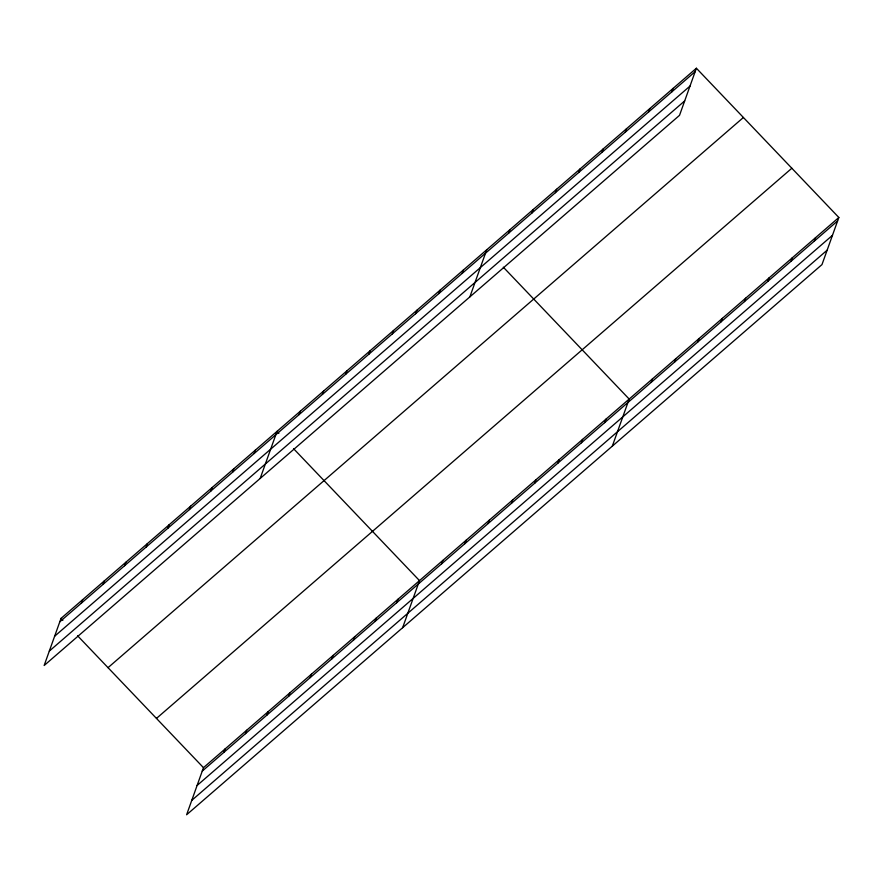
<?xml version="1.0" encoding="UTF-8"?>
<svg xmlns="http://www.w3.org/2000/svg" width="883" height="883" viewBox="0 0 883 883"><rect width="100%" height="100%" fill="white"/><g stroke="black" fill="none" stroke-linecap="round" stroke-linejoin="round"><path stroke-width="1.32" d="M696.389 68.234L61.015 618.409L44.15 665.506L679.524 115.331L696.389 68.234L838.85 217.494L821.985 264.591L186.611 814.766L203.476 767.669L838.85 217.494M81.391 603.122L82.616 599.712M102.991 584.414L104.216 581.003M124.591 565.716L125.816 562.294M146.203 547.007L147.428 543.586M167.803 528.299L169.028 524.888M189.404 509.59L190.629 506.18M211.004 490.882L212.229 487.471M232.615 472.184L233.829 468.763M254.216 453.476L255.441 450.054M260.176 478.443L277.041 431.357L278.885 433.288M299.116 414.602L300.341 411.18M322.416 394.425L323.631 391.003M345.706 374.249L346.931 370.838M223.852 752.382L225.077 748.961M369.006 354.072L370.231 350.661M245.452 733.674L246.677 730.263M392.306 333.906L393.531 330.485M267.052 714.965L268.277 711.555M415.595 313.73L416.82 310.319M288.664 696.268L289.889 692.846M438.895 293.553L440.12 290.143M310.264 677.559L311.489 674.137M462.195 273.388L463.42 269.966M331.865 658.85L333.09 655.44M469.855 296.887L486.71 249.801M353.465 640.142L354.69 636.731M508.785 233.035L510.01 229.624M375.076 621.444L376.29 618.023M532.085 212.869L533.31 209.448M396.677 602.736L397.902 599.314M555.385 192.693L556.61 189.271M402.637 627.703L419.502 580.617L293.631 448.741M578.685 172.516L579.899 169.106M441.577 563.851L442.802 560.44M601.974 152.351L603.199 148.929M464.866 543.685L466.092 540.264M625.274 132.174L626.5 128.752M488.167 523.509L489.392 520.087M648.575 111.998L649.8 108.587M511.467 503.332L512.692 499.921M671.864 91.832L673.089 88.41M534.767 483.167L535.981 479.745M558.056 462.99L559.281 459.568M581.356 442.813L582.581 439.403M604.656 422.637L605.881 419.226M612.316 446.147L629.171 399.05L503.31 267.185M651.246 382.295L652.471 378.884M674.546 362.118L675.771 358.708M697.846 341.953L699.071 338.531M721.146 321.776L722.36 318.366M744.435 301.6L745.66 298.189M767.735 281.434L768.961 278.013M791.036 261.258L792.261 257.847M814.325 241.081L815.55 237.67M59.79 621.831L695.164 71.655M54.625 636.246L690.009 86.07M49.316 651.091L684.689 100.916M108.024 667.669L743.398 117.494M156.457 718.42L791.841 168.245M202.251 771.091L837.625 220.916M197.086 785.495L832.47 235.319M191.777 800.351L827.15 250.176M61.015 618.409L62.859 620.341M77.605 635.793L203.476 767.669"/></g></svg>
